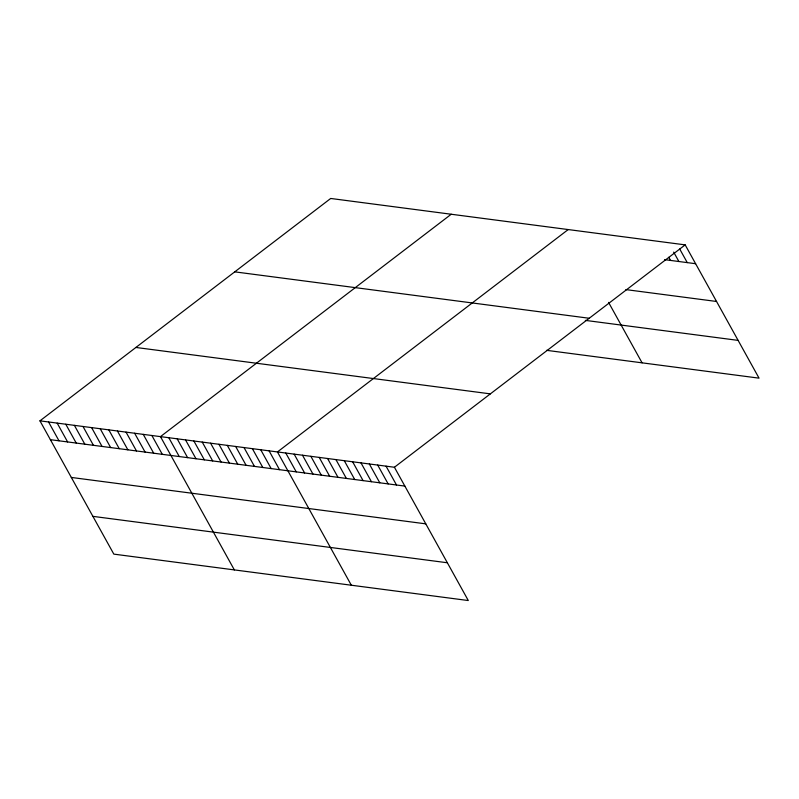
<?xml version="1.0" encoding="UTF-8"?>
<svg xmlns="http://www.w3.org/2000/svg" width="799" height="799" viewBox="0 0 799 799"><rect width="100%" height="100%" fill="white"/><g stroke="black" fill="none" stroke-linecap="round" stroke-linejoin="round"><path stroke-width="1.2" d="M39.95 420.843L394.416 467.255L468.294 600.538L113.828 554.126L39.95 420.843L330.706 198.462L685.172 244.874L759.05 378.157L546.586 350.332M451.225 214.242L160.469 436.624L234.347 569.907M568.199 229.563L277.443 451.944L351.32 585.218M394.416 467.255L685.172 244.874M664.578 259.645L695.609 263.71M625.837 289.598L716.543 301.473M234.756 271.85L589.223 318.262M585.337 320.379L738.116 340.384M135.9 347.455L490.366 393.867M50.387 439.68L404.853 486.092M71.321 477.442L425.787 523.854M92.894 516.354L447.36 562.766M679.719 249.008L687.26 262.611M673.677 252.104L678.9 261.523M668.803 257.288L670.541 260.424M608.558 302.372L642.076 362.836M386.057 466.167L396.494 484.993M377.707 465.068L388.144 483.904M369.348 463.979L379.785 482.806M360.988 462.881L371.435 481.717M352.639 461.792L363.076 480.618M344.279 460.693L354.726 479.53M335.93 459.595L346.367 478.431M327.57 458.506L338.007 477.343M319.22 457.408L329.657 476.244M310.861 456.319L321.298 475.155M302.501 455.22L312.948 474.057M294.152 454.132L304.589 472.958M285.792 453.033L296.239 471.869M269.083 450.846L279.52 469.682M260.734 449.757L271.171 468.584M252.374 448.658L262.811 467.495M244.015 447.57L254.462 466.396M235.665 446.471L246.102 465.308M227.306 445.373L237.752 464.209M218.956 444.284L229.393 463.12M210.596 443.185L221.033 462.022M202.247 442.097L212.684 460.933M193.887 440.998L204.324 459.834M185.538 439.909L195.975 458.736M177.178 438.811L187.615 457.647M168.819 437.722L179.266 456.549M151.86 435.495L162.297 454.331M143.251 434.366L153.688 453.203M134.641 433.248L145.078 452.074M126.032 432.119L136.469 450.946M117.423 430.991L127.86 449.827M108.814 429.862L119.261 448.698M100.205 428.733L110.652 447.57M91.595 427.605L102.042 446.441M82.996 426.476L93.433 445.313M74.387 425.358L84.824 444.184M65.778 424.229L76.215 443.055M57.168 423.1L67.605 441.937M48.559 421.972L58.996 440.808"/></g></svg>
